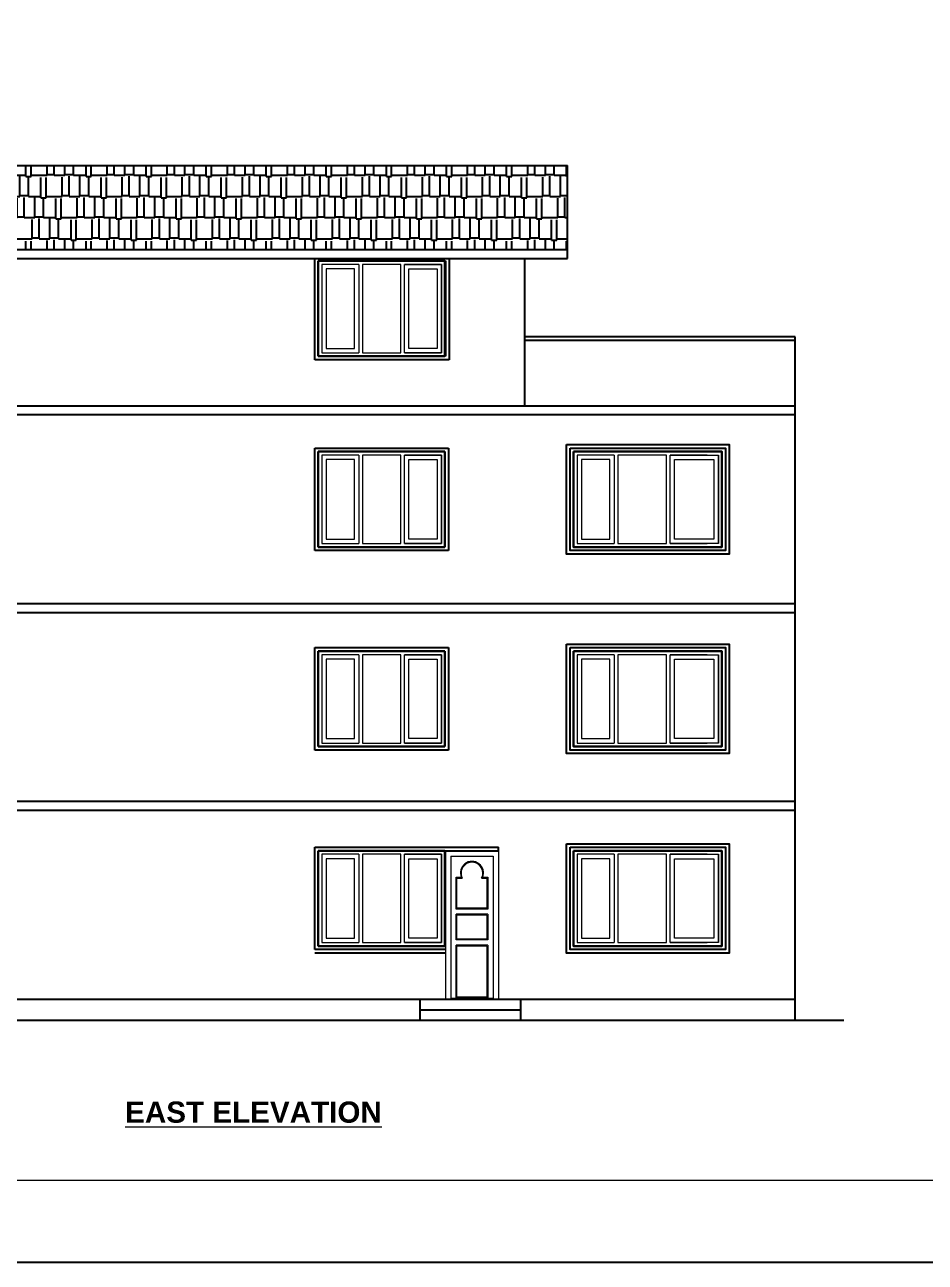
# Model space of a CAD drawing. Header units: inches. Extents: x -2812 to 9774, y -15726 to -746.
# Drawn here: x 3803 to 4312, y -9492 to -8791 of the extents above; entities that cross this region are included whole.
import ezdxf

# ---------------------------------------------------------------- set-up
doc = ezdxf.new("R2010")
doc.units = ezdxf.units.IN
doc.header["$LTSCALE"] = 17
doc.header["$MEASUREMENT"] = 0
for name, color, linetype, lineweight in [('DOOR ELEVATION', 21, 'Continuous', 15), ('ELE1', 3, 'Continuous', 9), ('ELEVATION', 7, 'Continuous', 25), ('OUTLINE', 1, 'Continuous', 25), ('TEXT', 231, 'Continuous', 20), ('WINDOW FRAME', 161, 'Continuous', 20)]:
    doc.layers.add(name, color=color, linetype=linetype, lineweight=lineweight)

# ---------------------------------------------------------------- blocks, each defined once
blk = doc.blocks.new('DSFFDFFD')
at = {"layer": 'ELEVATION', "linetype": 'Continuous'}
for p, q in [((-9566.27, -3437), (-9650.27, -3437)), ((-9650.27, -3437), (-9650.27, -3491)), ((-9566.27, -3491), (-9566.27, -3437)), ((-9650.27, -3491), (-9566.27, -3491))]:
    blk.add_line(p, q, dxfattribs=at)
at = {"layer": 'WINDOW FRAME'}
for p, q in [((-9627.27, -3439), (-9648.27, -3439)), ((-9648.27, -3439), (-9648.27, -3489)), ((-9627.27, -3439), (-9627.27, -3489)), ((-9597.57, -3439), (-9625.27, -3439)), ((-9625.27, -3439), (-9625.27, -3489)), ((-9597.57, -3489), (-9597.57, -3439)), ((-9574.57, -3439), (-9595.57, -3439)), ((-9595.57, -3489), (-9595.57, -3439)), ((-9595.57, -3439), (-9568.27, -3439)), ((-9595.57, -3489), (-9595.57, -3439)), ((-9568.27, -3489), (-9568.27, -3439)), ((-9568.27, -3439), (-9568.27, -3489)), ((-9629.77, -3441.5), (-9645.77, -3441.5)), ((-9645.77, -3441.5), (-9645.77, -3486.5)), ((-9629.77, -3486.5), (-9629.77, -3441.5)), ((-9593.07, -3441.5), (-9570.77, -3441.5)), ((-9593.07, -3486.5), (-9593.07, -3441.5)), ((-9570.77, -3441.5), (-9570.77, -3486.5)), ((-9648.27, -3489), (-9627.27, -3489)), ((-9645.77, -3486.5), (-9629.77, -3486.5)), ((-9625.27, -3489), (-9597.57, -3489)), ((-9595.57, -3489), (-9574.57, -3489)), ((-9568.27, -3489), (-9595.57, -3489)), ((-9570.77, -3486.5), (-9593.07, -3486.5))]:
    blk.add_line(p, q, dxfattribs=at)
blk = doc.blocks.new('sdfsdfdfsdfsdf')
at = {"layer": 'ELEVATION', "linetype": 'Continuous'}
for p, q in [((-28938.71, -495.81), (-28867.01, -495.81)), ((-28938.71, -549.81), (-28938.71, -495.81)), ((-28867.01, -495.81), (-28867.01, -549.81)), ((-28867.01, -549.81), (-28938.71, -549.81))]:
    blk.add_line(p, q, dxfattribs=at)
at = {"layer": 'WINDOW FRAME'}
for p, q in [((-28936.71, -547.81), (-28936.71, -497.81)), ((-28936.71, -497.81), (-28915.71, -497.81)), ((-28915.71, -497.81), (-28936.71, -497.81)), ((-28936.71, -497.81), (-28936.71, -547.81)), ((-28918.21, -500.31), (-28934.21, -500.31)), ((-28934.21, -500.31), (-28934.21, -545.31)), ((-28918.21, -545.31), (-28918.21, -500.31)), ((-28915.71, -547.81), (-28915.71, -497.81)), ((-28915.71, -547.81), (-28915.71, -497.81)), ((-28913.71, -497.81), (-28892.01, -497.81)), ((-28913.71, -547.81), (-28913.71, -497.81)), ((-28892.01, -497.81), (-28892.01, -547.81)), ((-28890.01, -497.81), (-28869.01, -497.81)), ((-28890.01, -497.81), (-28890.01, -547.81)), ((-28887.51, -500.31), (-28871.51, -500.31)), ((-28887.51, -545.31), (-28887.51, -500.31)), ((-28871.51, -500.31), (-28871.51, -545.31)), ((-28869.01, -497.81), (-28869.01, -547.81)), ((-28934.21, -545.31), (-28918.21, -545.31)), ((-28871.51, -545.31), (-28887.51, -545.31)), ((-28915.71, -547.81), (-28936.71, -547.81)), ((-28936.71, -547.81), (-28915.71, -547.81)), ((-28892.01, -547.81), (-28913.71, -547.81)), ((-28869.01, -547.81), (-28890.01, -547.81))]:
    blk.add_line(p, q, dxfattribs=at)
blk = doc.blocks.new('o1')
at = {"layer": 'DOOR ELEVATION'}
for p, q in [((-30925.87, 3873.57), (-30925.87, 3789.57)), ((-30925.87, 3873.57), (-30895.87, 3873.57)), ((-30922.87, 3870.57), (-30922.87, 3789.57)), ((-30922.87, 3870.57), (-30898.87, 3870.57)), ((-30898.87, 3870.57), (-30898.87, 3789.57)), ((-30895.87, 3873.57), (-30895.87, 3789.57)), ((-30919.87, 3840.57), (-30919.87, 3858.57)), ((-30919.87, 3858.57), (-30916.87, 3858.57)), ((-30919.37, 3841.07), (-30919.37, 3858.07)), ((-30919.37, 3858.07), (-30916.35, 3858.07)), ((-30905.38, 3858.07), (-30902.37, 3858.07)), ((-30904.87, 3858.57), (-30901.87, 3858.57)), ((-30902.37, 3858.07), (-30902.37, 3841.07)), ((-30901.87, 3858.57), (-30901.87, 3840.57)), ((-30901.87, 3840.57), (-30919.87, 3840.57)), ((-30902.37, 3841.07), (-30919.37, 3841.07)), ((-30901.87, 3837.57), (-30919.87, 3837.57)), ((-30919.87, 3823.07), (-30919.87, 3837.57)), ((-30902.37, 3837.07), (-30919.37, 3837.07)), ((-30919.37, 3823.57), (-30919.37, 3837.07)), ((-30902.37, 3837.07), (-30902.37, 3823.57)), ((-30901.87, 3837.57), (-30901.87, 3823.07)), ((-30901.87, 3823.07), (-30919.87, 3823.07)), ((-30919.87, 3790.07), (-30919.87, 3820.07)), ((-30901.87, 3820.07), (-30919.87, 3820.07)), ((-30902.37, 3823.57), (-30919.37, 3823.57)), ((-30919.37, 3790.57), (-30919.37, 3819.57)), ((-30902.37, 3819.57), (-30919.37, 3819.57)), ((-30902.37, 3819.57), (-30902.37, 3790.57)), ((-30901.87, 3820.07), (-30901.87, 3790.07)), ((-30925.87, 3789.57), (-30922.87, 3789.57)), ((-30922.87, 3790.07), (-30898.87, 3790.07)), ((-30901.87, 3790.07), (-30919.87, 3790.07)), ((-30902.37, 3790.57), (-30919.37, 3790.57)), ((-30898.87, 3789.57), (-30895.87, 3789.57))]:
    blk.add_line(p, q, dxfattribs=at)
for centre, radius, start, end in [((-30910.87, 3861.07), 6.5, 337.38014, 202.61986), ((-30910.87, 3860.89), 6.17, 332.72259, 207.27741)]:
    blk.add_arc(centre, radius, start, end, dxfattribs=at)

msp = doc.modelspace()

# ---------------------------------------------------------------- hatches: boundary and pattern name
at = {"layer": 'OUTLINE'}
h = msp.add_hatch(dxfattribs=at)
h.set_pattern_fill('AR-RSHKE', color=8)
h.set_pattern_definition([(0, (6394.782, -5792.663), (25.5, 12), [6, -5, 7, -3, 9, -4]), (0, (6400.782, -5792.163), (25.5, 12), [5, -19, 4, -6]), (0, (6412.782, -5793.413), (25.5, 12), [3, -31]), (90, (6394.7815, -5792.663), (-8.5, 12), [11.5, -36.5]), (90, (6400.7815, -5792.663), (-8.5, 12), [11.25, -36.75]), (90, (6405.7815, -5792.663), (-8.5, 12), [10.5, -37.5]), (90, (6412.7815, -5793.413), (-8.5, 12), [11.5, -36.5]), (90, (6415.7815, -5793.413), (-8.5, 12), [11.5, -36.5]), (90, (6424.7815, -5792.663), (-8.5, 12), [11, -37])])
h.paths.add_polyline_path([(3754.76, -8871.16), (3754.76, -8918.77), (4109.76, -8918.77), (4109.76, -8871.16)])

# ---------------------------------------------------------------- linework, layer by layer
at = {"layer": 'Defpoints'}
msp.add_lwpolyline([(5451.85, -7244.21), (2274.25, -7244.21), (2274.25, -9492.18), (5451.85, -9492.18)], close=True, dxfattribs=at)
at = {"layer": 'ELE1'}
msp.add_lwpolyline([(2320.56, -7290.53), (5405.53, -7290.53), (5405.53, -9445.86), (2320.56, -9445.86)], close=True, dxfattribs=at)
at = {"layer": 'OUTLINE'}
for p, q in [((3754.76, -8871.16), (4109.76, -8871.16)), ((4109.76, -8923.77), (4109.76, -8871.16)), ((3754.76, -8918.77), (4109.76, -8918.77)), ((3754.76, -8923.77), (4109.76, -8923.77)), ((3966.78, -8981.16), (3966.78, -8923.77)), ((3968.78, -8925.16), (4040.76, -8925.16)), ((3968.78, -8979.16), (3968.78, -8925.16)), ((4040.76, -8925.16), (4040.76, -8979.16)), ((4042.76, -8923.77), (4042.76, -8981.16)), ((4085.76, -9007.16), (4085.76, -8923.77)), ((4238.76, -8968.16), (4085.76, -8968.16)), ((4238.76, -9009.16), (4238.76, -8968.16)), ((4238.76, -8970.16), (4085.76, -8970.16)), ((4042.76, -8981.16), (3966.78, -8981.16)), ((4040.76, -8979.16), (3968.78, -8979.16)), ((3760.76, -9007.16), (4238.76, -9007.16)), ((4238.76, -9355.16), (4238.76, -9009.16)), ((3760.76, -9012.16), (4238.76, -9012.16)), ((3966.78, -9031.16), (4042.48, -9031.16)), ((3966.78, -9089.16), (3966.78, -9031.16)), ((4042.48, -9031.16), (4042.48, -9089.16)), ((3968.78, -9033.16), (4040.48, -9033.16)), ((3968.78, -9087.16), (3968.78, -9033.16)), ((4040.48, -9033.16), (4040.48, -9087.16)), ((4040.48, -9087.16), (3968.78, -9087.16)), ((4042.48, -9089.16), (3966.78, -9089.16)), ((3742.76, -9119.16), (4238.76, -9119.16)), ((3742.76, -9124.16), (4238.76, -9124.16)), ((3966.78, -9144.16), (4042.48, -9144.16)), ((3966.78, -9202.16), (3966.78, -9144.16)), ((4042.48, -9144.16), (4042.48, -9202.16)), ((3968.78, -9146.16), (4040.48, -9146.16)), ((3968.78, -9200.16), (3968.78, -9146.16)), ((4040.48, -9146.16), (4040.48, -9200.16)), ((4040.48, -9200.16), (3968.78, -9200.16)), ((4042.48, -9202.16), (3966.78, -9202.16)), ((3742.76, -9231.16), (4238.76, -9231.16)), ((3778.76, -9231.16), (3947.76, -9231.16)), ((3947.76, -9231.16), (4238.76, -9231.16)), ((3742.76, -9236.16), (4238.76, -9236.16)), ((3966.78, -9257.16), (4070.76, -9257.16)), ((3966.78, -9315.16), (3966.78, -9257.16)), ((3968.78, -9259.16), (4070.76, -9259.16)), ((3968.78, -9313.16), (3968.78, -9259.16)), ((4070.76, -9259.16), (4070.76, -9257.16)), ((4040.76, -9315.16), (3966.78, -9315.16)), ((4040.76, -9317.16), (3966.78, -9317.16)), ((4040.76, -9313.16), (3968.78, -9313.16)), ((3776.76, -9343.16), (4238.76, -9343.16)), ((4026.28, -9343.16), (4026.28, -9355.16)), ((4083.28, -9343.16), (4083.28, -9355.16)), ((4026.28, -9349.16), (4083.28, -9349.16)), ((3741.76, -9355.16), (4266.26, -9355.16))]:
    msp.add_line(p, q, dxfattribs=at)
for points in [[(4109.26, -9029.16), (4201.26, -9029.16), (4201.26, -9091.16), (4109.26, -9091.16)], [(4111.26, -9031.16), (4199.26, -9031.16), (4199.26, -9089.16), (4111.26, -9089.16)], [(4113.26, -9033.16), (4197.26, -9033.16), (4197.26, -9087.16), (4113.26, -9087.16)], [(4109.26, -9142.16), (4201.26, -9142.16), (4201.26, -9204.16), (4109.26, -9204.16)], [(4111.26, -9144.16), (4199.26, -9144.16), (4199.26, -9202.16), (4111.26, -9202.16)], [(4113.26, -9146.16), (4197.26, -9146.16), (4197.26, -9200.16), (4113.26, -9200.16)], [(4109.26, -9255.16), (4201.26, -9255.16), (4201.26, -9317.16), (4109.26, -9317.16)], [(4111.26, -9257.16), (4199.26, -9257.16), (4199.26, -9315.16), (4111.26, -9315.16)], [(4113.26, -9259.16), (4197.26, -9259.16), (4197.26, -9313.16), (4113.26, -9313.16)]]:
    msp.add_lwpolyline(points, close=True, dxfattribs=at)

# ---------------------------------------------------------------- block references
for p in [(13763.52, -5596.16), (13763.52, -5709.16), (13763.52, -5822.16)]:
    msp.add_blockref('DSFFDFFD', p, dxfattribs=at)
at = {"layer": 'OUTLINE', "linetype": 'Continuous'}
msp.add_blockref('o1', (34966.62, -13132.73), dxfattribs=at)
at = {"layer": 'WINDOW FRAME', "xscale": -1}
for p in [(-24898.23, -8429.35), (-24898.23, -8537.35), (-24898.23, -8650.35), (-24898.23, -8763.35)]:
    msp.add_blockref('sdfsdfdfsdfsdf', p, dxfattribs=at)

# ---------------------------------------------------------------- texts
at = {"layer": 'TEXT', "insert": (3932.08, -9401.16), "char_height": 12, "width": 396.2985, "attachment_point": 2}
msp.add_mtext('{\\fArial|b1|i0|c0|p34;\\LEAST ELEVATION}', dxfattribs=at)

doc.saveas('drawing.dxf')
